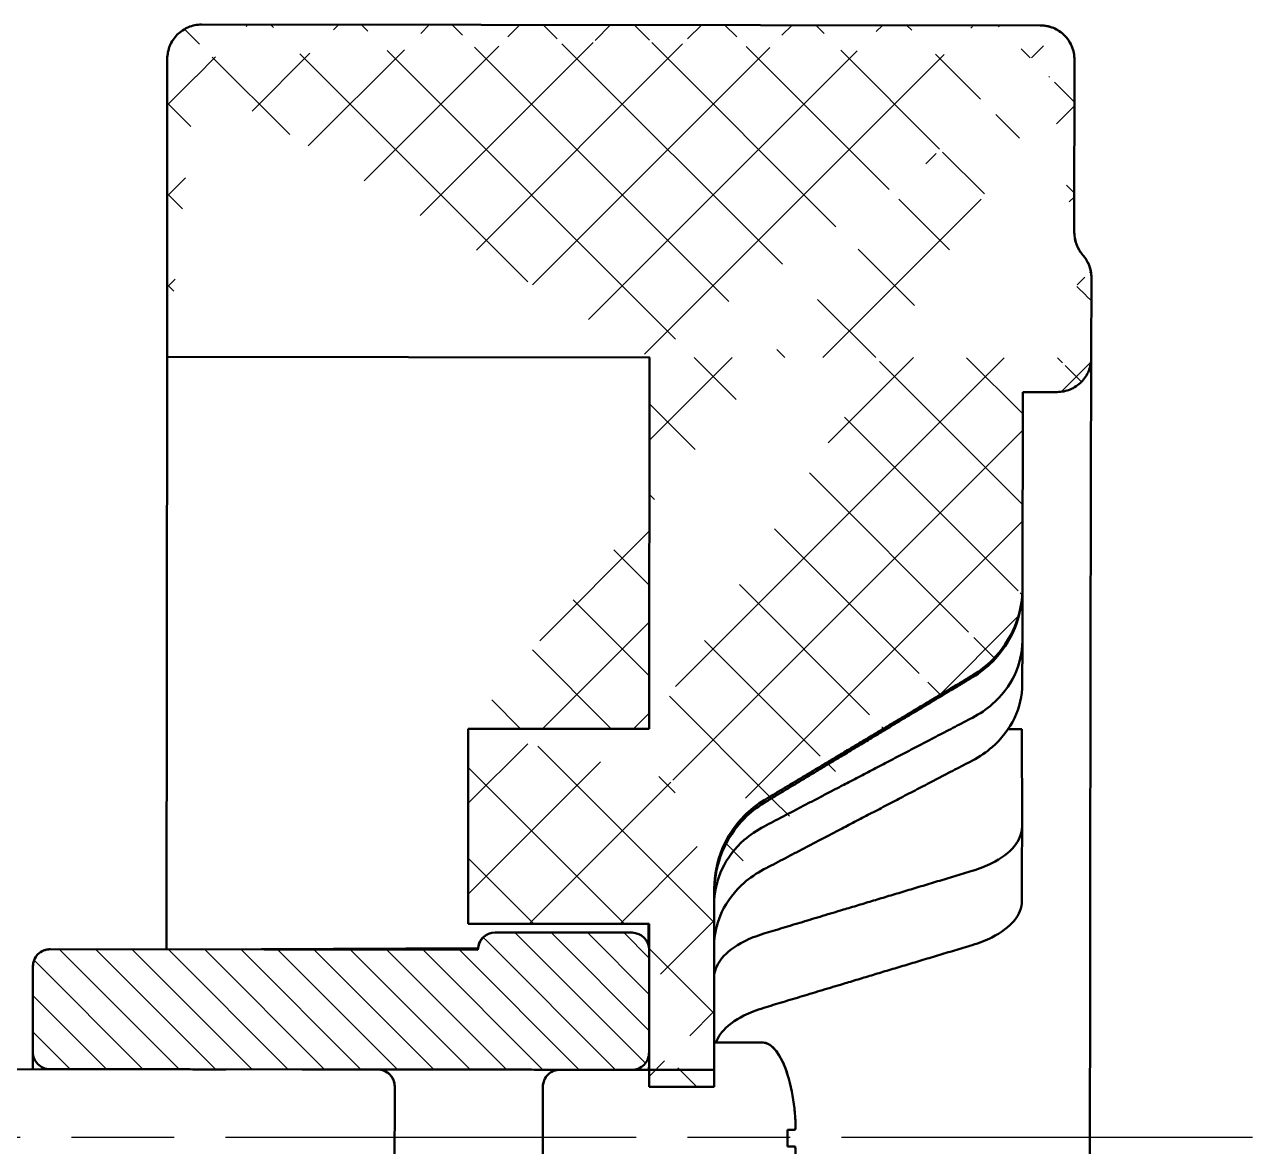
# Model space of a CAD drawing. Header units: inches. Extents: x -14 to 5184, y -66 to 1689.
# Drawn here: x 1614.7 to 1650.57, y 1476.46 to 1509.21 of the extents above; entities that cross this region are included whole.
import ezdxf

# ---------------------------------------------------------------- set-up
doc = ezdxf.new("R2010")
doc.units = ezdxf.units.IN
doc.header["$MEASUREMENT"] = 0
doc.linetypes.add('ACAD_ISO08W100', pattern=[36, 24, -3, 6, -3])
for name, color, linetype, lineweight in [('Видимые тонкие (ГОСТ)', 7, 'Continuous', 25), ('Видимый контур (ГОСТ)', 7, 'Continuous', 50), ('Осевая линия (ГОСТ)', 7, 'ACAD_ISO08W100', 25), ('Штриховка (ГОСТ)', 7, 'Continuous', 18)]:
    doc.layers.add(name, color=color, linetype=linetype, lineweight=lineweight)

msp = doc.modelspace()

# ---------------------------------------------------------------- hatches: boundary and pattern name
at = {"layer": 'Штриховка (ГОСТ)', "ltscale": 0.5}
h = msp.add_hatch(dxfattribs=at)
h.set_pattern_fill('ANSI37', color=256, scale=15)
h.set_pattern_definition([(45, (-1905.1381, 737.9077), (-1.3258252, 1.3258252), []), (135, (-1905.1381, 737.9077), (-1.3258252, -1.3258252), [])])
edge = h.paths.add_edge_path()
edge.add_line((1632.9443, 1478.1933), (1634.8443, 1478.1915))
edge.add_line((1632.9487, 1482.9567), (1632.9443, 1478.1933))
edge.add_line((1632.9452, 1479.1948), (1632.948, 1482.197))
edge.add_line((1627.6643, 1482.9567), (1632.9487, 1482.9567))
edge.add_line((1634.8443, 1478.1915), (1634.8497, 1483.9959))
edge.add_line((1627.6643, 1488.6497), (1627.6643, 1482.9567))
edge.add_line((1632.9468, 1488.6494), (1627.6643, 1488.6494))
edge.add_spline(control_points=[(1636.3074, 1486.4876), (1636.0956, 1486.3546), (1635.8915, 1486.1967), (1635.467, 1485.7692), (1635.2205, 1485.3972), (1634.9465, 1484.7318), (1634.862, 1484.329), (1634.8499, 1483.973)], knot_values=[0.1533423, 0.1533423, 0.1533423, 0.1533423, 0.2224938, 0.2224938, 0.3340767, 0.3340767, 0.4383753, 0.4383753, 0.4383753, 0.4383753], degree=3, periodic=0)
edge.add_spline(control_points=[(1643.8561, 1492.6886), (1643.8488, 1492.3274), (1643.763, 1491.9122), (1643.4845, 1491.2401), (1643.237, 1490.8694), (1642.8123, 1490.4444), (1642.6111, 1490.284), (1642.3977, 1490.1557)], knot_values=[0.4495902, 0.4495902, 0.4495902, 0.4495902, 0.5564178, 0.5564178, 0.6678472, 0.6678472, 0.7366774, 0.7366774, 0.7366774, 0.7366774], degree=3, periodic=0)
edge.add_spline(control_points=[(1636.3074, 1486.4876), (1638.8716, 1488.0354), (1642.3977, 1490.1557)], knot_values=[0.2068793, 0.2068793, 0.2068793, 0.9123737, 0.9123737, 0.9123737], weights=[1.0088811, 1.0203141, 1.0064426], degree=2, periodic=0)
edge.add_line((1643.8579, 1492.785), (1643.8632, 1498.4819))
edge.add_line((1643.8632, 1498.4819), (1644.8632, 1498.481))
edge.add_spline(control_points=[(1645.6169, 1502.4804), (1645.5454, 1502.5615), (1645.4826, 1502.664), (1645.3961, 1502.8733), (1645.3674, 1503.0186), (1645.3675, 1503.142)], knot_values=[0.3763479, 0.3763479, 0.3763479, 0.3763479, 0.4072666, 0.4072666, 0.4442912, 0.4442912, 0.4442912, 0.4442912], degree=3, periodic=0)
edge.add_spline(control_points=[(1645.8663, 1501.8187), (1645.8664, 1501.9421), (1645.8376, 1502.0874), (1645.7511, 1502.2967), (1645.6883, 1502.3992), (1645.6169, 1502.4804)], knot_values=[0.444291, 0.444291, 0.444291, 0.444291, 0.4813156, 0.4813156, 0.5122343, 0.5122343, 0.5122343, 0.5122343], degree=3, periodic=0)
edge.add_line((1645.8641, 1499.4801), (1645.8663, 1501.8187))
edge.add_spline(control_points=[(1644.8632, 1498.481), (1644.9866, 1498.4809), (1645.1318, 1498.5097), (1645.36, 1498.6039), (1645.4832, 1498.6861), (1645.6579, 1498.8604), (1645.7403, 1498.9835), (1645.8349, 1499.2114), (1645.864, 1499.3567), (1645.8641, 1499.4801)], knot_values=[0.2961944, 0.2961944, 0.2961944, 0.2961944, 0.3332183, 0.3332183, 0.3702424, 0.3702424, 0.4072668, 0.4072668, 0.4442915, 0.4442915, 0.4442915, 0.4442915], degree=3, periodic=0)
edge.add_line((1618.8641, 1499.5053), (1632.9641, 1499.4921))
edge.add_line((1618.8722, 1508.2099), (1618.8641, 1499.5053))
edge.add_spline(control_points=[(1619.8731, 1509.209), (1619.7497, 1509.2091), (1619.6044, 1509.1803), (1619.3763, 1509.0861), (1619.2531, 1509.0039), (1619.0784, 1508.8296), (1618.996, 1508.7065), (1618.9013, 1508.4785), (1618.8723, 1508.3333), (1618.8722, 1508.2099)], knot_values=[0, 0, 0, 0, 0.037024, 0.037024, 0.0740481, 0.0740481, 0.1110722, 0.1110722, 0.1480965, 0.1480965, 0.1480965, 0.1480965], degree=3, periodic=0)
edge.add_line((1644.3731, 1509.1862), (1619.8731, 1509.209))
edge.add_spline(control_points=[(1645.3722, 1508.1852), (1645.3723, 1508.3086), (1645.3435, 1508.4539), (1645.2493, 1508.682), (1645.1671, 1508.8053), (1644.9927, 1508.98), (1644.8697, 1509.0623), (1644.6417, 1509.157), (1644.4965, 1509.186), (1644.3731, 1509.1862)], knot_values=[-0.1480969, -0.1480969, -0.1480969, -0.1480969, -0.1110725, -0.1110725, -0.0740482, -0.0740482, -0.037024, -0.037024, 0, 0, 0, 0], degree=3, periodic=0)
edge.add_line((1645.3675, 1503.142), (1645.3722, 1508.1852))
edge.add_line((1632.9538, 1499.4921), (1632.9468, 1488.6494))
edge.add_spline(control_points=[(1645.3454, 1508.4158), (1645.3382, 1508.4464), (1645.3289, 1508.4791), (1645.3033, 1508.5535), (1645.2856, 1508.5957), (1645.2291, 1508.7078), (1645.1839, 1508.7758), (1645.0651, 1508.9144), (1644.9858, 1508.9825), (1644.8089, 1509.0921), (1644.7086, 1509.134), (1644.5296, 1509.177), (1644.451, 1509.1863), (1644.373, 1509.1864)], knot_values=[0, 0, 0, 0, 0.0105576, 0.0105576, 0.0243585, 0.0243585, 0.0485574, 0.0485574, 0.0792156, 0.0792156, 0.1110337, 0.1110337, 0.134456, 0.134456, 0.134456, 0.134456], degree=3, periodic=0)
h = msp.add_hatch(dxfattribs=at)
h.set_pattern_fill('ANSI31', color=256, scale=6, angle=90)
h.set_pattern_definition([(135, (-1792.4348, 737.88155), (-0.53033009, -0.53033009), [])])
edge = h.paths.add_edge_path()
edge.add_spline(control_points=[(1632.4448, 1478.6947), (1628.76, 1478.6983), (1625.0746, 1478.7019)], knot_values=[0.9629057, 0.9629057, 0.9629057, 1.7000006, 1.7000006, 1.7000006], weights=[1, 0.9999971, 0.9999967], degree=2, periodic=0)
edge.add_spline(control_points=[(1625.0746, 1478.7019), (1625.0706, 1478.7024), (1625.0666, 1478.7028), (1625.0469, 1478.7047), (1625.0311, 1478.7055), (1625.0153, 1478.7055)], knot_values=[0.077537, 0.077537, 0.077537, 0.077537, 0.0787449, 0.0787449, 0.0834733, 0.0834733, 0.0834733, 0.0834733], degree=3, periodic=0)
edge.add_line((1625.035, 1478.7055), (1622.8128, 1478.7063))
edge.add_line((1622.8128, 1478.7063), (1615.4045, 1478.7132))
edge.add_spline(control_points=[(1615.4058, 1478.713), (1615.354, 1478.7176), (1615.2988, 1478.7306), (1615.1965, 1478.7732), (1615.135, 1478.8144), (1615.0478, 1478.9018), (1615.0067, 1478.9635), (1614.9596, 1479.0776), (1614.9452, 1479.1503), (1614.9452, 1479.2121)], knot_values=[0.0740675, 0.0740675, 0.0740675, 0.0740675, 0.0887876, 0.0887876, 0.1073042, 0.1073042, 0.1258292, 0.1258292, 0.1443578, 0.1443578, 0.1443578, 0.1443578], degree=3, periodic=0)
edge.add_line((1614.9452, 1479.2121), (1614.9476, 1481.7129))
edge.add_spline(control_points=[(1614.9476, 1481.7129), (1614.9476, 1481.7746), (1614.9621, 1481.8472), (1615.0095, 1481.9612), (1615.0507, 1482.0228), (1615.138, 1482.11), (1615.1996, 1482.151), (1615.2742, 1482.1818), (1615.2931, 1482.1882), (1615.3128, 1482.1935)], knot_values=[0.0128337, 0.0128337, 0.0128337, 0.0128337, 0.0313495, 0.0313495, 0.0498634, 0.0498634, 0.0683757, 0.0683757, 0.0740532, 0.0740532, 0.0740532, 0.0740532], degree=3, periodic=0)
edge.add_spline(control_points=[(1614.9408, 1478.7136), (1614.9411, 1478.9337), (1614.9414, 1479.1469), (1614.9423, 1479.8014), (1614.943, 1480.2128), (1614.9444, 1480.9032), (1614.945, 1481.1872), (1614.9461, 1481.5231), (1614.9465, 1481.6205), (1614.947, 1481.6912), (1614.9471, 1481.7035), (1614.9474, 1481.7178), (1614.9474, 1481.721), (1614.9477, 1481.7289), (1614.9478, 1481.7314), (1614.948, 1481.7376), (1614.9482, 1481.7403), (1614.9486, 1481.7469), (1614.9488, 1481.7506), (1614.9495, 1481.7588), (1614.9499, 1481.7631), (1614.9517, 1481.7793), (1614.9538, 1481.7934), (1614.9585, 1481.8181), (1614.961, 1481.8292), (1614.9704, 1481.8652), (1614.979, 1481.8899), (1615.0108, 1481.9624), (1615.0403, 1482.0081), (1615.1113, 1482.0871), (1615.1536, 1482.1212), (1615.2339, 1482.167), (1615.2707, 1482.1825), (1615.3087, 1482.1935)], knot_values=[0.0140963, 0.0140963, 0.0140963, 0.0140963, 0.0857015, 0.0857015, 0.2451249, 0.2451249, 0.4089582, 0.4089582, 0.5260476, 0.5260476, 0.5648325, 0.5648325, 0.5777667, 0.5777667, 0.5825971, 0.5825971, 0.585217, 0.585217, 0.5873925, 0.5873925, 0.5891194, 0.5891194, 0.5934459, 0.5934459, 0.5968836, 0.5968836, 0.6047063, 0.6047063, 0.6206362, 0.6206362, 0.6365611, 0.6365611, 0.6483542, 0.6483542, 0.6483542, 0.6483542], degree=3, periodic=0)
edge.add_spline(control_points=[(1614.9476, 1481.7129), (1614.9476, 1481.7746), (1614.9621, 1481.8472), (1615.0095, 1481.9612), (1615.0507, 1482.0228), (1615.138, 1482.11), (1615.1996, 1482.151), (1615.2742, 1482.1818), (1615.2931, 1482.1882), (1615.3128, 1482.1935)], knot_values=[0.0128337, 0.0128337, 0.0128337, 0.0128337, 0.0313495, 0.0313495, 0.0498634, 0.0498634, 0.0683757, 0.0683757, 0.0740532, 0.0740532, 0.0740532, 0.0740532], degree=3, periodic=0)
edge.add_spline(control_points=[(1614.9408, 1478.7136), (1614.9411, 1478.9337), (1614.9414, 1479.1469), (1614.9423, 1479.8014), (1614.943, 1480.2128), (1614.9444, 1480.9032), (1614.945, 1481.1872), (1614.9461, 1481.5231), (1614.9465, 1481.6205), (1614.947, 1481.6912), (1614.9471, 1481.7035), (1614.9474, 1481.7178), (1614.9474, 1481.721), (1614.9477, 1481.7289), (1614.9478, 1481.7314), (1614.948, 1481.7376), (1614.9482, 1481.7403), (1614.9486, 1481.7469), (1614.9488, 1481.7506), (1614.9495, 1481.7588), (1614.9499, 1481.7631), (1614.9517, 1481.7793), (1614.9538, 1481.7934), (1614.9585, 1481.8181), (1614.961, 1481.8292), (1614.9704, 1481.8652), (1614.979, 1481.8899), (1615.0108, 1481.9624), (1615.0403, 1482.0081), (1615.1113, 1482.0871), (1615.1536, 1482.1212), (1615.2339, 1482.167), (1615.2707, 1482.1825), (1615.3087, 1482.1935)], knot_values=[0.0140963, 0.0140963, 0.0140963, 0.0140963, 0.0857015, 0.0857015, 0.2451249, 0.2451249, 0.4089582, 0.4089582, 0.5260476, 0.5260476, 0.5648325, 0.5648325, 0.5777667, 0.5777667, 0.5825971, 0.5825971, 0.585217, 0.585217, 0.5873925, 0.5873925, 0.5891194, 0.5891194, 0.5934459, 0.5934459, 0.5968836, 0.5968836, 0.6047063, 0.6047063, 0.6206362, 0.6206362, 0.6365611, 0.6365611, 0.6483542, 0.6483542, 0.6483542, 0.6483542], degree=3, periodic=0)
edge.add_spline(control_points=[(1614.9476, 1481.7129), (1614.9476, 1481.7746), (1614.9621, 1481.8472), (1615.0095, 1481.9612), (1615.0507, 1482.0228), (1615.138, 1482.11), (1615.1996, 1482.151), (1615.2742, 1482.1818), (1615.2931, 1482.1882), (1615.3128, 1482.1935)], knot_values=[0.0128337, 0.0128337, 0.0128337, 0.0128337, 0.0313495, 0.0313495, 0.0498634, 0.0498634, 0.0683757, 0.0683757, 0.0740532, 0.0740532, 0.0740532, 0.0740532], degree=3, periodic=0)
edge.add_spline(control_points=[(1614.9408, 1478.7136), (1614.9411, 1478.9337), (1614.9414, 1479.1469), (1614.9423, 1479.8014), (1614.943, 1480.2128), (1614.9444, 1480.9032), (1614.945, 1481.1872), (1614.9461, 1481.5231), (1614.9465, 1481.6205), (1614.947, 1481.6912), (1614.9471, 1481.7035), (1614.9474, 1481.7178), (1614.9474, 1481.721), (1614.9477, 1481.7289), (1614.9478, 1481.7314), (1614.948, 1481.7376), (1614.9482, 1481.7403), (1614.9486, 1481.7469), (1614.9488, 1481.7506), (1614.9495, 1481.7588), (1614.9499, 1481.7631), (1614.9517, 1481.7793), (1614.9538, 1481.7934), (1614.9585, 1481.8181), (1614.961, 1481.8292), (1614.9704, 1481.8652), (1614.979, 1481.8899), (1615.0108, 1481.9624), (1615.0403, 1482.0081), (1615.1113, 1482.0871), (1615.1536, 1482.1212), (1615.2339, 1482.167), (1615.2707, 1482.1825), (1615.3087, 1482.1935)], knot_values=[0.0140963, 0.0140963, 0.0140963, 0.0140963, 0.0857015, 0.0857015, 0.2451249, 0.2451249, 0.4089582, 0.4089582, 0.5260476, 0.5260476, 0.5648325, 0.5648325, 0.5777667, 0.5777667, 0.5825971, 0.5825971, 0.585217, 0.585217, 0.5873925, 0.5873925, 0.5891194, 0.5891194, 0.5934459, 0.5934459, 0.5968836, 0.5968836, 0.6047063, 0.6047063, 0.6206362, 0.6206362, 0.6365611, 0.6365611, 0.6483542, 0.6483542, 0.6483542, 0.6483542], degree=3, periodic=0)
edge.add_spline(control_points=[(1614.9476, 1481.7129), (1614.9476, 1481.7746), (1614.9621, 1481.8472), (1615.0095, 1481.9612), (1615.0507, 1482.0228), (1615.138, 1482.11), (1615.1996, 1482.151), (1615.2742, 1482.1818), (1615.2931, 1482.1882), (1615.3128, 1482.1935)], knot_values=[0.0128337, 0.0128337, 0.0128337, 0.0128337, 0.0313495, 0.0313495, 0.0498634, 0.0498634, 0.0683757, 0.0683757, 0.0740532, 0.0740532, 0.0740532, 0.0740532], degree=3, periodic=0)
edge.add_spline(control_points=[(1614.9408, 1478.7136), (1614.9411, 1478.9337), (1614.9414, 1479.1469), (1614.9423, 1479.8014), (1614.943, 1480.2128), (1614.9444, 1480.9032), (1614.945, 1481.1872), (1614.9461, 1481.5231), (1614.9465, 1481.6205), (1614.947, 1481.6912), (1614.9471, 1481.7035), (1614.9474, 1481.7178), (1614.9474, 1481.721), (1614.9477, 1481.7289), (1614.9478, 1481.7314), (1614.948, 1481.7376), (1614.9482, 1481.7403), (1614.9486, 1481.7469), (1614.9488, 1481.7506), (1614.9495, 1481.7588), (1614.9499, 1481.7631), (1614.9517, 1481.7793), (1614.9538, 1481.7934), (1614.9585, 1481.8181), (1614.961, 1481.8292), (1614.9704, 1481.8652), (1614.979, 1481.8899), (1615.0108, 1481.9624), (1615.0403, 1482.0081), (1615.1113, 1482.0871), (1615.1536, 1482.1212), (1615.2339, 1482.167), (1615.2707, 1482.1825), (1615.3087, 1482.1935)], knot_values=[0.0140963, 0.0140963, 0.0140963, 0.0140963, 0.0857015, 0.0857015, 0.2451249, 0.2451249, 0.4089582, 0.4089582, 0.5260476, 0.5260476, 0.5648325, 0.5648325, 0.5777667, 0.5777667, 0.5825971, 0.5825971, 0.585217, 0.585217, 0.5873925, 0.5873925, 0.5891194, 0.5891194, 0.5934459, 0.5934459, 0.5968836, 0.5968836, 0.6047063, 0.6047063, 0.6206362, 0.6206362, 0.6365611, 0.6365611, 0.6483542, 0.6483542, 0.6483542, 0.6483542], degree=3, periodic=0)
edge.add_spline(control_points=[(1614.9476, 1481.7129), (1614.9476, 1481.7746), (1614.9621, 1481.8472), (1615.0095, 1481.9612), (1615.0507, 1482.0228), (1615.138, 1482.11), (1615.1996, 1482.151), (1615.2742, 1482.1818), (1615.2931, 1482.1882), (1615.3128, 1482.1935)], knot_values=[0.0128337, 0.0128337, 0.0128337, 0.0128337, 0.0313495, 0.0313495, 0.0498634, 0.0498634, 0.0683757, 0.0683757, 0.0740532, 0.0740532, 0.0740532, 0.0740532], degree=3, periodic=0)
edge.add_line((1615.3128, 1482.1935), (1618.5206, 1482.2096))
edge.add_line((1618.5206, 1482.2096), (1627.948, 1482.2007))
edge.add_line((1627.948, 1482.2007), (1627.948, 1482.2017))
edge.add_ellipse((1628.448, 1482.2012), major_axis=(-0.4234, -0.266), ratio=0.9999995, start_angle=237.81076, end_angle=327.81076, ccw=False)
edge.add_line((1628.4485, 1482.7012), (1632.4485, 1482.6975))
edge.add_ellipse((1632.448, 1482.1975), major_axis=(0.4234, 0.266), ratio=0.9999995, start_angle=-32.18924, end_angle=57.81076, ccw=False)
edge.add_line((1632.948, 1482.197), (1632.9452, 1479.1948))
edge.add_spline(control_points=[(1632.9452, 1479.1948), (1632.9452, 1479.133), (1632.9307, 1479.0603), (1632.8833, 1478.9462), (1632.8421, 1478.8846), (1632.7547, 1478.7973), (1632.6931, 1478.7562), (1632.5791, 1478.7091), (1632.5065, 1478.6947), (1632.4448, 1478.6947)], knot_values=[0.1481618, 0.1481618, 0.1481618, 0.1481618, 0.1666967, 0.1666967, 0.1852256, 0.1852256, 0.2037428, 0.2037428, 0.2222477, 0.2222477, 0.2222477, 0.2222477], degree=3, periodic=0)

# ---------------------------------------------------------------- linework, layer by layer
at = {"layer": 'Видимые тонкие (ГОСТ)', "ltscale": 0.5}
for p, q in [((1627.9454, 1482.2567), (1615.2983, 1482.1935)), ((1615.4448, 1478.7112), (1632.5948, 1478.6946))]:
    msp.add_line(p, q, dxfattribs=at)
at = {"layer": 'Видимый контур (ГОСТ)'}
for p, q in [((1619.873, 1509.2091), (1644.373, 1509.1864)), ((1644.3731, 1509.1862), (1619.8731, 1509.209)), ((1618.8722, 1508.2099), (1618.8641, 1499.5053)), ((1645.3675, 1503.142), (1645.3722, 1508.1852)), ((1645.8641, 1499.4801), (1645.8663, 1501.8187)), ((1618.8641, 1499.5053), (1632.9641, 1499.4921)), ((1632.9538, 1499.4921), (1632.9468, 1488.6494)), ((1643.8579, 1492.785), (1643.8632, 1498.4819)), ((1643.8632, 1498.4819), (1644.8632, 1498.481)), ((1643.8504, 1491.2078), (1643.8509, 1492.5533)), ((1632.9468, 1488.6494), (1632.9383, 1488.6494)), ((1643.8383, 1488.6393), (1643.4353, 1488.6397)), ((1643.8399, 1485.7872), (1643.8383, 1488.6393)), ((1634.8443, 1478.1915), (1634.8497, 1483.9959)), ((1632.9372, 1482.9567), (1632.9376, 1482.2992)), ((1632.9419, 1482.2757), (1632.9415, 1482.9567)), ((1632.9443, 1482.9567), (1632.944, 1482.2608)), ((1632.9487, 1482.9567), (1632.9443, 1478.1933)), ((1632.9465, 1482.2369), (1632.9468, 1482.9567)), ((1632.9476, 1482.9567), (1632.9469, 1482.2311)), ((1628.179, 1482.6227), (1628.1821, 1482.6246)), ((1632.4485, 1482.6975), (1628.4485, 1482.7012)), ((1627.9479, 1482.2016), (1615.448, 1482.2132)), ((1627.948, 1482.2007), (1615.448, 1482.2125)), ((1618.848, 1482.2112), (1618.848, 1482.2093)), ((1627.948, 1482.2017), (1627.948, 1482.2007)), ((1632.9452, 1479.1948), (1632.948, 1482.197)), ((1614.9476, 1481.7129), (1614.9452, 1479.2121)), ((1634.8455, 1479.4932), (1634.8448, 1478.6924)), ((1636.2454, 1479.4939), (1634.8455, 1479.4952)), ((1636.2455, 1479.4918), (1634.8455, 1479.4932)), ((1614.4447, 1478.7141), (1625.0487, 1478.7019)), ((1622.8096, 1478.7041), (1614.4448, 1478.7122)), ((1622.8128, 1478.7063), (1625.0153, 1478.7055)), ((1634.8448, 1478.6924), (1630.3448, 1478.6968)), ((1632.4966, 1478.6974), (1632.9447, 1478.697)), ((1625.5122, 1475.208), (1625.5149, 1478.202)), ((1629.8443, 1478.1964), (1629.8415, 1475.2033)), ((1632.9443, 1478.1933), (1634.8443, 1478.1915))]:
    msp.add_line(p, q, dxfattribs=at)
at = {"layer": 'Видимый контур (ГОСТ)', "ltscale": 0.5}
for p, q in [((1618.8641, 1499.5053), (1618.848, 1482.2093)), ((1627.6643, 1488.6497), (1627.6643, 1482.9567)), ((1632.9468, 1488.6494), (1627.6643, 1488.6494)), ((1627.6643, 1482.9567), (1632.9487, 1482.9567)), ((1636.9854, 1476.9362), (1637.2037, 1476.9361))]:
    msp.add_line(p, q, dxfattribs=at)
at = {"layer": 'Видимый контур (ГОСТ)', "extrusion": (0, 0, -1)}
for centre, major_axis, ratio, start_param, end_param in [((1643.8427, 1476.714), (0.015, 16.0568), 0.000853, 5.681687, 5.8375423), ((1643.8428, 1476.6878), (0.0149, 16.0906), 0.0008563, 5.1577927, 5.3133193), ((1632.9428, 1476.697), (0.0212, 22.7954), 0.0008567, 4.9622507, 4.9905664), ((1632.9428, 1476.697), (0.0202, 21.7954), 0.0008567, 4.9738273, 5.0036943), ((1628.4452, 1482.1994), (0.4375, -0.2422), 0.9994154, 2.6400316, 3.6455923), ((1628.448, 1482.2012), (-0.4234, -0.266), 0.9999995, 0.5618082, 2.1326045), ((1632.448, 1482.1975), (0.4234, 0.266), 0.9999995, 5.2741972, 6.8449935), ((1627.9428, 1476.7016), (0.0051, 5.5), 0.0008567, 0, 0.0181508), ((1636.2428, 1476.6939), (-0.0026, -2.8), 0.3571438, 3.1415918, 3.9866784), ((1636.2428, 1476.6939), (0.0026, 2.8), 0.0008567, 0, 0.0024476), ((1631.7633, 1475.6164), (5.2292, 2.9351), 0.0025533, 0.0004091, 0.0175908)]:
    msp.add_ellipse(centre, major_axis=major_axis, ratio=ratio, start_param=start_param, end_param=end_param, dxfattribs=at)
at = {"layer": 'Видимый контур (ГОСТ)'}
for points, knots in [([(1619.8731, 1509.209), (1619.7497, 1509.2091), (1619.6044, 1509.1803), (1619.3763, 1509.0861), (1619.2531, 1509.0039), (1619.0784, 1508.8296), (1618.996, 1508.7065), (1618.9013, 1508.4785), (1618.8723, 1508.3333), (1618.8722, 1508.2099)], [0, 0, 0, 0, 0.03702403, 0.03702403, 0.07404808, 0.07404808, 0.11107222, 0.11107222, 0.14809648, 0.14809648, 0.14809648, 0.14809648]), ([(1645.3454, 1508.4158), (1645.3382, 1508.4464), (1645.3289, 1508.4791), (1645.3033, 1508.5535), (1645.2856, 1508.5957), (1645.2291, 1508.7078), (1645.1839, 1508.7758), (1645.0651, 1508.9144), (1644.9858, 1508.9825), (1644.8089, 1509.0921), (1644.7086, 1509.134), (1644.5296, 1509.177), (1644.451, 1509.1863), (1644.373, 1509.1864)], [0, 0, 0, 0, 0.01055763, 0.01055763, 0.02435849, 0.02435849, 0.04855744, 0.04855744, 0.07921561, 0.07921561, 0.11103367, 0.11103367, 0.13445598, 0.13445598, 0.13445598, 0.13445598]), ([(1645.3722, 1508.1852), (1645.3723, 1508.3086), (1645.3435, 1508.4539), (1645.2493, 1508.682), (1645.1671, 1508.8053), (1644.9927, 1508.98), (1644.8697, 1509.0623), (1644.6417, 1509.157), (1644.4965, 1509.186), (1644.3731, 1509.1862)], [-0.1480969, -0.1480969, -0.1480969, -0.1480969, -0.11107252, -0.11107252, -0.0740482, -0.0740482, -0.03702401, -0.03702401, 0, 0, 0, 0]), ([(1645.6169, 1502.4804), (1645.5454, 1502.5615), (1645.4826, 1502.664), (1645.3961, 1502.8733), (1645.3674, 1503.0186), (1645.3675, 1503.142)], [0.37634788, 0.37634788, 0.37634788, 0.37634788, 0.407266647, 0.407266647, 0.44429118, 0.44429118, 0.44429118, 0.44429118]), ([(1645.6168, 1502.4806), (1645.5458, 1502.5613), (1645.4871, 1502.6551), (1645.4323, 1502.7853), (1645.4205, 1502.8182), (1645.4003, 1502.8846), (1645.392, 1502.919), (1645.386, 1502.9496)], [0, 0, 0, 0, 0.032298034, 0.032298034, 0.042881698, 0.042881698, 0.05386272, 0.05386272, 0.05386272, 0.05386272]), ([(1645.8491, 1502.0038), (1645.8449, 1502.0262), (1645.8395, 1502.0508), (1645.8248, 1502.1064), (1645.8148, 1502.1379), (1645.7822, 1502.2257), (1645.7554, 1502.2814), (1645.6928, 1502.3858), (1645.6568, 1502.4351), (1645.6168, 1502.4806)], [0, 0, 0, 0, 0.008071558, 0.008071558, 0.01814057, 0.01814057, 0.036591806, 0.036591806, 0.054781292, 0.054781292, 0.054781292, 0.054781292]), ([(1645.8663, 1501.8187), (1645.8664, 1501.9421), (1645.8376, 1502.0874), (1645.7511, 1502.2967), (1645.6883, 1502.3992), (1645.6169, 1502.4804)], [0.444290999, 0.444290999, 0.444290999, 0.444290999, 0.481315574, 0.481315574, 0.512234334, 0.512234334, 0.512234334, 0.512234334]), ([(1644.8632, 1498.481), (1644.9866, 1498.4809), (1645.1318, 1498.5097), (1645.36, 1498.6039), (1645.4832, 1498.6861), (1645.6579, 1498.8604), (1645.7403, 1498.9835), (1645.8349, 1499.2114), (1645.864, 1499.3567), (1645.8641, 1499.4801)], [0.29619442, 0.29619442, 0.29619442, 0.29619442, 0.33321834, 0.33321834, 0.37024242, 0.37024242, 0.4072668, 0.4072668, 0.44429149, 0.44429149, 0.44429149, 0.44429149]), ([(1645.8205, 1453.941), (1645.8204, 1453.9448), (1645.8204, 1453.9496), (1645.8197, 1454.0063), (1645.819, 1454.1144), (1645.8169, 1454.6848), (1645.8157, 1455.4611), (1645.8142, 1457.6732), (1645.8139, 1459.1664), (1645.8143, 1462.6577), (1645.815, 1464.7001), (1645.8172, 1469.071), (1645.8188, 1471.4539), (1645.8228, 1476.2583), (1645.8252, 1478.7395), (1645.8304, 1483.4891), (1645.8333, 1485.8166), (1645.8392, 1490.0291), (1645.8424, 1491.9665), (1645.8485, 1495.214), (1645.8515, 1496.5646), (1645.8571, 1498.5167), (1645.8598, 1499.1474), (1645.8622, 1499.3947), (1645.8625, 1499.4156), (1645.8627, 1499.4288)], [0.2615678, 0.2615678, 0.2615678, 0.2615678, 0.2873283, 0.2873283, 0.5466366, 0.5466366, 1.2399176, 1.2399176, 1.9648387, 1.9648387, 2.6909411, 2.6909411, 3.417188, 3.417188, 4.143471, 4.143471, 4.8697608, 4.8697608, 5.5960387, 5.5960387, 6.3222664, 6.3222664, 7.0482955, 7.0482955, 7.1366388, 7.1366388, 7.1366388, 7.1366388]), ([(1643.8561, 1492.6886), (1643.8488, 1492.3274), (1643.763, 1491.9122), (1643.4845, 1491.2401), (1643.237, 1490.8694), (1642.8123, 1490.4444), (1642.6111, 1490.284), (1642.3977, 1490.1557)], [0.44959015, 0.44959015, 0.44959015, 0.44959015, 0.55641783, 0.55641783, 0.66784716, 0.66784716, 0.73667737, 0.73667737, 0.73667737, 0.73667737]), ([(1642.399, 1490.2138), (1642.6128, 1490.3419), (1642.8146, 1490.5021), (1643.2393, 1490.926), (1643.4864, 1491.2952), (1643.7704, 1491.9791), (1643.8575, 1492.4147), (1643.8579, 1492.785)], [1.04180898, 1.04180898, 1.04180898, 1.04180898, 1.11073202, 1.11073202, 1.22180669, 1.22180669, 1.33288274, 1.33288274, 1.33288274, 1.33288274]), ([(1642.3929, 1488.974), (1642.6062, 1489.085), (1642.8072, 1489.2238), (1643.2317, 1489.5917), (1643.479, 1489.9126), (1643.7632, 1490.507), (1643.8502, 1490.8859), (1643.8504, 1491.2078)], [1.0432427, 1.0432427, 1.0432427, 1.0432427, 1.1120729, 1.1120729, 1.22350223, 1.22350223, 1.33505022, 1.33505022, 1.33505022, 1.33505022]), ([(1643.8473, 1489.9527), (1643.8465, 1489.6316), (1643.7596, 1489.2547), (1643.476, 1488.6615), (1643.2287, 1488.3406), (1642.8042, 1487.9726), (1642.6032, 1487.8338), (1642.3899, 1487.7228)], [0.44532481, 0.44532481, 0.44532481, 0.44532481, 0.55641783, 0.55641783, 0.66784716, 0.66784716, 0.73667737, 0.73667737, 0.73667737, 0.73667737]), ([(1634.8497, 1483.9959), (1634.85, 1484.3661), (1634.9371, 1484.8019), (1635.2211, 1485.4858), (1635.4683, 1485.855), (1635.893, 1486.2789), (1636.0947, 1486.4391), (1636.3086, 1486.5672)], [1.33296274, 1.33296274, 1.33296274, 1.33296274, 1.44404815, 1.44404815, 1.55512549, 1.55512549, 1.62404678, 1.62404678, 1.62404678, 1.62404678]), ([(1636.3074, 1486.4876), (1636.0956, 1486.3546), (1635.8915, 1486.1967), (1635.467, 1485.7692), (1635.2205, 1485.3972), (1634.9465, 1484.7318), (1634.862, 1484.329), (1634.8499, 1483.973)], [0.15334232, 0.15334232, 0.15334232, 0.15334232, 0.2224938, 0.2224938, 0.33407665, 0.33407665, 0.43837526, 0.43837526, 0.43837526, 0.43837526]), ([(1634.8499, 1483.6518), (1634.8658, 1483.9526), (1634.9489, 1484.288), (1635.2183, 1484.8551), (1635.4646, 1485.1772), (1635.8888, 1485.5472), (1636.0928, 1485.6839), (1636.3045, 1485.799)], [1.35759143, 1.35759143, 1.35759143, 1.35759143, 1.45855332, 1.45855332, 1.57013617, 1.57013617, 1.63928765, 1.63928765, 1.63928765, 1.63928765]), ([(1642.3841, 1484.4989), (1642.5973, 1484.5629), (1642.7983, 1484.6429), (1643.2225, 1484.855), (1643.4695, 1485.0401), (1643.7532, 1485.3829), (1643.84, 1485.6015), (1643.8399, 1485.7872)], [1.0432427, 1.0432427, 1.0432427, 1.0432427, 1.1120729, 1.1120729, 1.22350223, 1.22350223, 1.33505022, 1.33505022, 1.33505022, 1.33505022]), ([(1636.3015, 1484.5479), (1636.0898, 1484.4327), (1635.8858, 1484.2961), (1635.4616, 1483.926), (1635.2152, 1483.6039), (1634.9509, 1483.0474), (1634.8694, 1482.7278), (1634.849, 1482.4364)], [0.15334232, 0.15334232, 0.15334232, 0.15334232, 0.2224938, 0.2224938, 0.33407665, 0.33407665, 0.43105733, 0.43105733, 0.43105733, 0.43105733]), ([(1643.8368, 1483.62), (1643.8365, 1483.4346), (1643.7498, 1483.2167), (1643.4664, 1482.8743), (1643.2194, 1482.6893), (1642.7952, 1482.4771), (1642.5942, 1482.3971), (1642.381, 1482.3331)], [0.44515536, 0.44515536, 0.44515536, 0.44515536, 0.55641783, 0.55641783, 0.66784716, 0.66784716, 0.73667737, 0.73667737, 0.73667737, 0.73667737]), ([(1634.8483, 1481.4595), (1634.87, 1481.6254), (1634.9506, 1481.8065), (1635.2126, 1482.1252), (1635.4587, 1482.3109), (1635.8827, 1482.5243), (1636.0865, 1482.603), (1636.2982, 1482.6694)], [1.36307249, 1.36307249, 1.36307249, 1.36307249, 1.45855332, 1.45855332, 1.57013617, 1.57013617, 1.63928765, 1.63928765, 1.63928765, 1.63928765]), ([(1615.448, 1482.2132), (1615.4399, 1482.2132), (1615.4318, 1482.213), (1615.3994, 1482.2115), (1615.3751, 1482.2085), (1615.2983, 1482.1935), (1615.2465, 1482.1742), (1615.1536, 1482.1212), (1615.1113, 1482.0871), (1615.0403, 1482.0081), (1615.0108, 1481.9624), (1614.979, 1481.8899), (1614.9704, 1481.8652), (1614.961, 1481.8292), (1614.9585, 1481.8181), (1614.9538, 1481.7934), (1614.9517, 1481.7793), (1614.9499, 1481.7631), (1614.9495, 1481.7588), (1614.9488, 1481.7506), (1614.9486, 1481.7469), (1614.9482, 1481.7403), (1614.948, 1481.7376), (1614.9478, 1481.7314), (1614.9477, 1481.7289), (1614.9474, 1481.721), (1614.9474, 1481.7178), (1614.9471, 1481.7035), (1614.947, 1481.6912), (1614.9465, 1481.6205), (1614.9461, 1481.5231), (1614.945, 1481.1872), (1614.9444, 1480.9032), (1614.943, 1480.2128), (1614.9423, 1479.8014), (1614.9414, 1479.1469), (1614.9411, 1478.9337), (1614.9408, 1478.7135)], [0, 0, 0, 0, 0.00242887, 0.00242887, 0.00973283, 0.00973283, 0.02588939, 0.02588939, 0.04181422, 0.04181422, 0.05774412, 0.05774412, 0.06556685, 0.06556685, 0.06900451, 0.06900451, 0.07333109, 0.07333109, 0.07505797, 0.07505797, 0.07723342, 0.07723342, 0.07985337, 0.07985337, 0.0846838, 0.0846838, 0.09761799, 0.09761799, 0.1364029, 0.1364029, 0.2534923, 0.2534923, 0.41732552, 0.41732552, 0.57674898, 0.57674898, 0.64835947, 0.64835947, 0.64835947, 0.64835947]), ([(1615.448, 1482.2125), (1615.3863, 1482.2125), (1615.3137, 1482.1982), (1615.1996, 1482.151), (1615.138, 1482.11), (1615.0507, 1482.0228), (1615.0095, 1481.9612), (1614.9621, 1481.8472), (1614.9476, 1481.7746), (1614.9476, 1481.7129)], [0, 0, 0, 0, 0.018511209, 0.018511209, 0.037023522, 0.037023522, 0.055537472, 0.055537472, 0.074053192, 0.074053192, 0.074053192, 0.074053192]), ([(1636.2951, 1480.5036), (1636.0834, 1480.4373), (1635.8796, 1480.3585), (1635.4556, 1480.1452), (1635.2095, 1479.9594), (1634.9953, 1479.6989), (1634.937, 1479.5977), (1634.8975, 1479.4948)], [0.15334232, 0.15334232, 0.15334232, 0.15334232, 0.2224938, 0.2224938, 0.33407665, 0.33407665, 0.39177045, 0.39177045, 0.39177045, 0.39177045]), ([(1614.9452, 1479.2121), (1614.9452, 1479.1503), (1614.9596, 1479.0776), (1615.0067, 1478.9635), (1615.0478, 1478.9018), (1615.135, 1478.8144), (1615.1965, 1478.7732), (1615.3105, 1478.7258), (1615.3831, 1478.7113), (1615.4448, 1478.7112)], [0.074067498, 0.074067498, 0.074067498, 0.074067498, 0.09259611, 0.09259611, 0.111121167, 0.111121167, 0.129637696, 0.129637696, 0.148144641, 0.148144641, 0.148144641, 0.148144641]), ([(1632.4448, 1478.6947), (1632.5065, 1478.6947), (1632.5791, 1478.7091), (1632.6931, 1478.7562), (1632.7547, 1478.7973), (1632.8421, 1478.8846), (1632.8833, 1478.9462), (1632.9307, 1479.0603), (1632.9452, 1479.133), (1632.9452, 1479.1948)], [0.148161803, 0.148161803, 0.148161803, 0.148161803, 0.166666759, 0.166666759, 0.185183898, 0.185183898, 0.203712886, 0.203712886, 0.22224774, 0.22224774, 0.22224774, 0.22224774]), ([(1632.9434, 1478.697), (1632.9434, 1478.7039), (1632.9434, 1478.7109), (1632.9438, 1478.8737), (1632.9441, 1478.9967), (1632.9445, 1479.1166), (1632.9447, 1479.1465), (1632.9448, 1479.1694), (1632.9448, 1479.173), (1632.9449, 1479.176)], [0.69467727, 0.69467727, 0.69467727, 0.69467727, 0.69817206, 0.69817206, 0.77775313, 0.77775313, 0.81701565, 0.81701565, 0.82548914, 0.82548914, 0.82548914, 0.82548914]), ([(1636.9919, 1478.5508), (1636.923, 1478.7689), (1636.8422, 1478.9557), (1636.6957, 1479.1978), (1636.6263, 1479.2913), (1636.4976, 1479.4045), (1636.4451, 1479.4401), (1636.3419, 1479.4817), (1636.2945, 1479.4918), (1636.2455, 1479.4918)], [-0.11800648, -0.11800648, -0.11800648, -0.11800648, -0.06605703, -0.06605703, -0.03336788, -0.03336788, -0.01469087, -0.01469087, 0, 0, 0, 0]), ([(1625.5149, 1478.2088), (1625.5149, 1478.2106), (1625.5148, 1478.2124), (1625.5148, 1478.2167), (1625.5147, 1478.2181), (1625.5146, 1478.2221), (1625.5145, 1478.2249), (1625.5142, 1478.2322), (1625.5139, 1478.2368), (1625.5132, 1478.2464), (1625.5128, 1478.2515), (1625.5114, 1478.2644), (1625.5104, 1478.2723), (1625.5064, 1478.2991), (1625.5024, 1478.3179), (1625.4865, 1478.3767), (1625.4703, 1478.416), (1625.4235, 1478.4984), (1625.3896, 1478.5407), (1625.311, 1478.6118), (1625.2653, 1478.6415), (1625.1681, 1478.6844), (1625.1154, 1478.6981), (1625.0469, 1478.7047), (1625.0311, 1478.7055), (1625.0153, 1478.7055)], [0, 0, 0, 0, 0.003942928, 0.003942928, 0.005419739, 0.005419739, 0.007097091, 0.007097091, 0.008708153, 0.008708153, 0.010295261, 0.010295261, 0.012712921, 0.012712921, 0.018458942, 0.018458942, 0.031014166, 0.031014166, 0.046882289, 0.046882289, 0.062812993, 0.062812993, 0.078744861, 0.078744861, 0.083473315, 0.083473315, 0.083473315, 0.083473315]), ([(1625.5149, 1478.202), (1625.515, 1478.2639), (1625.5006, 1478.3367), (1625.4534, 1478.451), (1625.4123, 1478.5127), (1625.3251, 1478.6001), (1625.2636, 1478.6413), (1625.1497, 1478.6887), (1625.0771, 1478.7032), (1625.0154, 1478.7033)], [-0.074106859, -0.074106859, -0.074106859, -0.074106859, -0.05555129, -0.05555129, -0.037019123, -0.037019123, -0.01850408, -0.01850408, 0, 0, 0, 0]), ([(1630.2938, 1478.6968), (1630.2876, 1478.6962), (1630.2815, 1478.6955), (1630.223, 1478.6873), (1630.1713, 1478.6715), (1630.0762, 1478.6248), (1630.0318, 1478.5933), (1629.956, 1478.5189), (1629.9237, 1478.475), (1629.8752, 1478.3805), (1629.8583, 1478.3285), (1629.8484, 1478.265), (1629.847, 1478.2533), (1629.8458, 1478.2389), (1629.8455, 1478.2355), (1629.8451, 1478.2298), (1629.845, 1478.2274), (1629.8447, 1478.2222), (1629.8446, 1478.2197), (1629.8445, 1478.2156), (1629.8444, 1478.214), (1629.8443, 1478.2105), (1629.8443, 1478.2089), (1629.8442, 1478.2044), (1629.8442, 1478.2023), (1629.8441, 1478.1933), (1629.844, 1478.1857), (1629.8438, 1478.1424), (1629.8436, 1478.0834), (1629.8432, 1477.9195), (1629.843, 1477.8136), (1629.8426, 1477.5715), (1629.8424, 1477.433), (1629.842, 1477.1392), (1629.8418, 1476.9804), (1629.8415, 1476.6626), (1629.8414, 1476.4996), (1629.8411, 1476.1898), (1629.8411, 1476.0392), (1629.841, 1475.7688), (1629.8409, 1475.6458), (1629.841, 1475.4422), (1629.841, 1475.3592), (1629.8411, 1475.2427), (1629.841, 1475.2187), (1629.8415, 1475.1914), (1629.8415, 1475.1893), (1629.8417, 1475.1824), (1629.8418, 1475.1804), (1629.842, 1475.1746), (1629.8422, 1475.1705), (1629.8428, 1475.1623), (1629.8431, 1475.1585), (1629.844, 1475.1484), (1629.8447, 1475.1421), (1629.8472, 1475.1226), (1629.8494, 1475.1092), (1629.8589, 1475.0644), (1629.8688, 1475.0331), (1629.9017, 1474.956), (1629.9295, 1474.9113), (1629.9979, 1474.8322), (1630.0396, 1474.7972), (1630.1308, 1474.7428), (1630.1814, 1474.7227), (1630.252, 1474.7071), (1630.271, 1474.704), (1630.2901, 1474.702)], [0.00509392, 0.00509392, 0.00509392, 0.00509392, 0.00695757, 0.00695757, 0.02279538, 0.02279538, 0.03873067, 0.03873067, 0.05466235, 0.05466235, 0.07059274, 0.07059274, 0.07408036, 0.07408036, 0.07519684, 0.07519684, 0.07607766, 0.07607766, 0.07734181, 0.07734181, 0.07864594, 0.07864594, 0.08085744, 0.08085744, 0.08629825, 0.08629825, 0.10261451, 0.10261451, 0.15218048, 0.15218048, 0.20103452, 0.20103452, 0.24891737, 0.24891737, 0.29675849, 0.29675849, 0.34458381, 0.34458381, 0.39240697, 0.39240697, 0.44023774, 0.44023774, 0.48809872, 0.48809872, 0.5360537, 0.5360537, 0.53995061, 0.53995061, 0.54116027, 0.54116027, 0.54271805, 0.54271805, 0.54394953, 0.54394953, 0.54589037, 0.54589037, 0.54993232, 0.54993232, 0.55967589, 0.55967589, 0.57509252, 0.57509252, 0.59102739, 0.59102739, 0.6069588, 0.6069588, 0.61270738, 0.61270738, 0.61270738, 0.61270738]), ([(1630.3448, 1478.6968), (1630.2831, 1478.6968), (1630.2105, 1478.6825), (1630.0965, 1478.6353), (1630.0349, 1478.5942), (1629.9475, 1478.5069), (1629.9063, 1478.4453), (1629.8589, 1478.3311), (1629.8444, 1478.2583), (1629.8443, 1478.1964)], [0, 0, 0, 0, 0.018502767, 0.018502767, 0.037017386, 0.037017386, 0.055551585, 0.055551585, 0.074113445, 0.074113445, 0.074113445, 0.074113445]), ([(1636.9884, 1478.5488), (1637.0873, 1478.2369), (1637.1513, 1477.8949), (1637.1971, 1477.5027), (1637.2052, 1477.4256), (1637.2146, 1477.3103), (1637.2173, 1477.269), (1637.222, 1477.1774), (1637.2236, 1477.1255), (1637.2236, 1477.0407), (1637.2221, 1477.0109), (1637.2181, 1476.9676), (1637.2155, 1476.9561), (1637.211, 1476.9411), (1637.2079, 1476.9366), (1637.2042, 1476.9361), (1637.204, 1476.9361), (1637.2037, 1476.9361)], [0.00008978, 0.00008978, 0.00008978, 0.00008978, 0.09824775, 0.09824775, 0.11761251, 0.11761251, 0.12938962, 0.12938962, 0.14431315, 0.14431315, 0.15877874, 0.15877874, 0.17524148, 0.17524148, 0.19864205, 0.19864205, 0.19981831, 0.19981831, 0.19981831, 0.19981831]), ([(1636.9854, 1476.9362), (1636.988, 1476.8568), (1636.9893, 1476.7772), (1636.9892, 1476.6173), (1636.9877, 1476.5368), (1636.9848, 1476.4564)], [0.000285993, 0.000285993, 0.000285993, 0.000285993, 0.02412546, 0.02412546, 0.048249921, 0.048249921, 0.048249921, 0.048249921]), ([(1636.9848, 1476.4564), (1637.076, 1476.4557), (1637.1377, 1476.4548), (1637.1931, 1476.4538), (1637.2019, 1476.4536), (1637.2072, 1476.4531), (1637.2103, 1476.4488), (1637.2149, 1476.4336), (1637.2174, 1476.4222), (1637.2216, 1476.3765), (1637.2229, 1476.3457), (1637.2229, 1476.2637), (1637.2211, 1476.2112), (1637.2166, 1476.124), (1637.2138, 1476.0815), (1637.2042, 1475.9646), (1637.1963, 1475.8914), (1637.1531, 1475.5187), (1637.0914, 1475.1841), (1636.9929, 1474.8638), (1636.9888, 1474.8508), (1636.9847, 1474.8379)], [0, 0, 0, 0, 0.0899519, 0.0899519, 0.1264019, 0.1264019, 0.2065144, 0.2065144, 0.2647303, 0.2647303, 0.3262898, 0.3262898, 0.4040246, 0.4040246, 0.473425, 0.473425, 0.5855119, 0.5855119, 1.2915776, 1.2915776, 1.3214008, 1.3214008, 1.3214008, 1.3214008])]:
    msp.add_open_spline(points, degree=3, knots=knots, dxfattribs=at)
for points, weights in [([(1636.3074, 1486.4876), (1638.8716, 1488.0354), (1642.3977, 1490.1557)], [1.0088811126, 1.02031405567, 1.00644260488]), ([(1636.3086, 1486.5672), (1638.8785, 1488.1059), (1642.399, 1490.2138)], [1, 1.01240814556, 1]), ([(1642.3929, 1488.974), (1638.8679, 1487.1387), (1636.3045, 1485.799)], [1.00644260489, 1.02031405568, 1.00888111261]), ([(1636.3015, 1484.5479), (1638.8649, 1485.8876), (1642.3899, 1487.7228)], [1.00888111261, 1.02031405568, 1.00644260489]), ([(1642.3841, 1484.4989), (1638.8606, 1483.4414), (1636.2982, 1482.6694)], [1.00644260489, 1.02031405567, 1.00888111261]), ([(1636.2951, 1480.5036), (1638.8575, 1481.2756), (1642.381, 1482.3331)], [1.00888111261, 1.02031405568, 1.00644260489]), ([(1615.4448, 1478.7112), (1618.0126, 1478.7087), (1620.5801, 1478.7063)], [1, 0.999997993332, 0.99999719886]), ([(1622.8096, 1478.7041), (1627.6277, 1478.6994), (1632.4448, 1478.6947)], [0.999996737489, 0.999996234237, 1])]:
    msp.add_rational_spline(points, weights, degree=2, dxfattribs=at)
at = {"layer": 'Осевая линия (ГОСТ)', "linetype": 'ACAD_ISO08W100', "ltscale": 0.5}
msp.add_line((1650.5703, 1476.7177), (1445.091, 1476.7224), dxfattribs=at)

doc.saveas('drawing.dxf')
